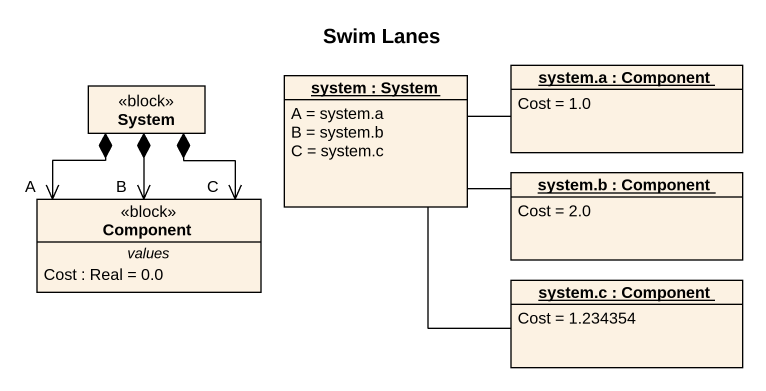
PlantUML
@startuml
title Swim Lanes
hide circle
hide empty members
class System <<block>>
object "system : System" as system {
  A = system.a
  B = system.b
  C = system.c
}
object "system.a : Component" as system_a {
  Cost = 1.0
}
object "system.b : Component" as system_b {
  Cost = 2.0
}
class "Component" as Component_ <<block>> {
  -- values --
  Cost : Real = 0.0
}
object "system.c : Component" as system_c {
  Cost = 1.234354
}
System *--> "A" Component_
System *--> "B" Component_
System *--> "C" Component_
system -right- system_a
system -right- system_b
system -- system_c
@enduml
